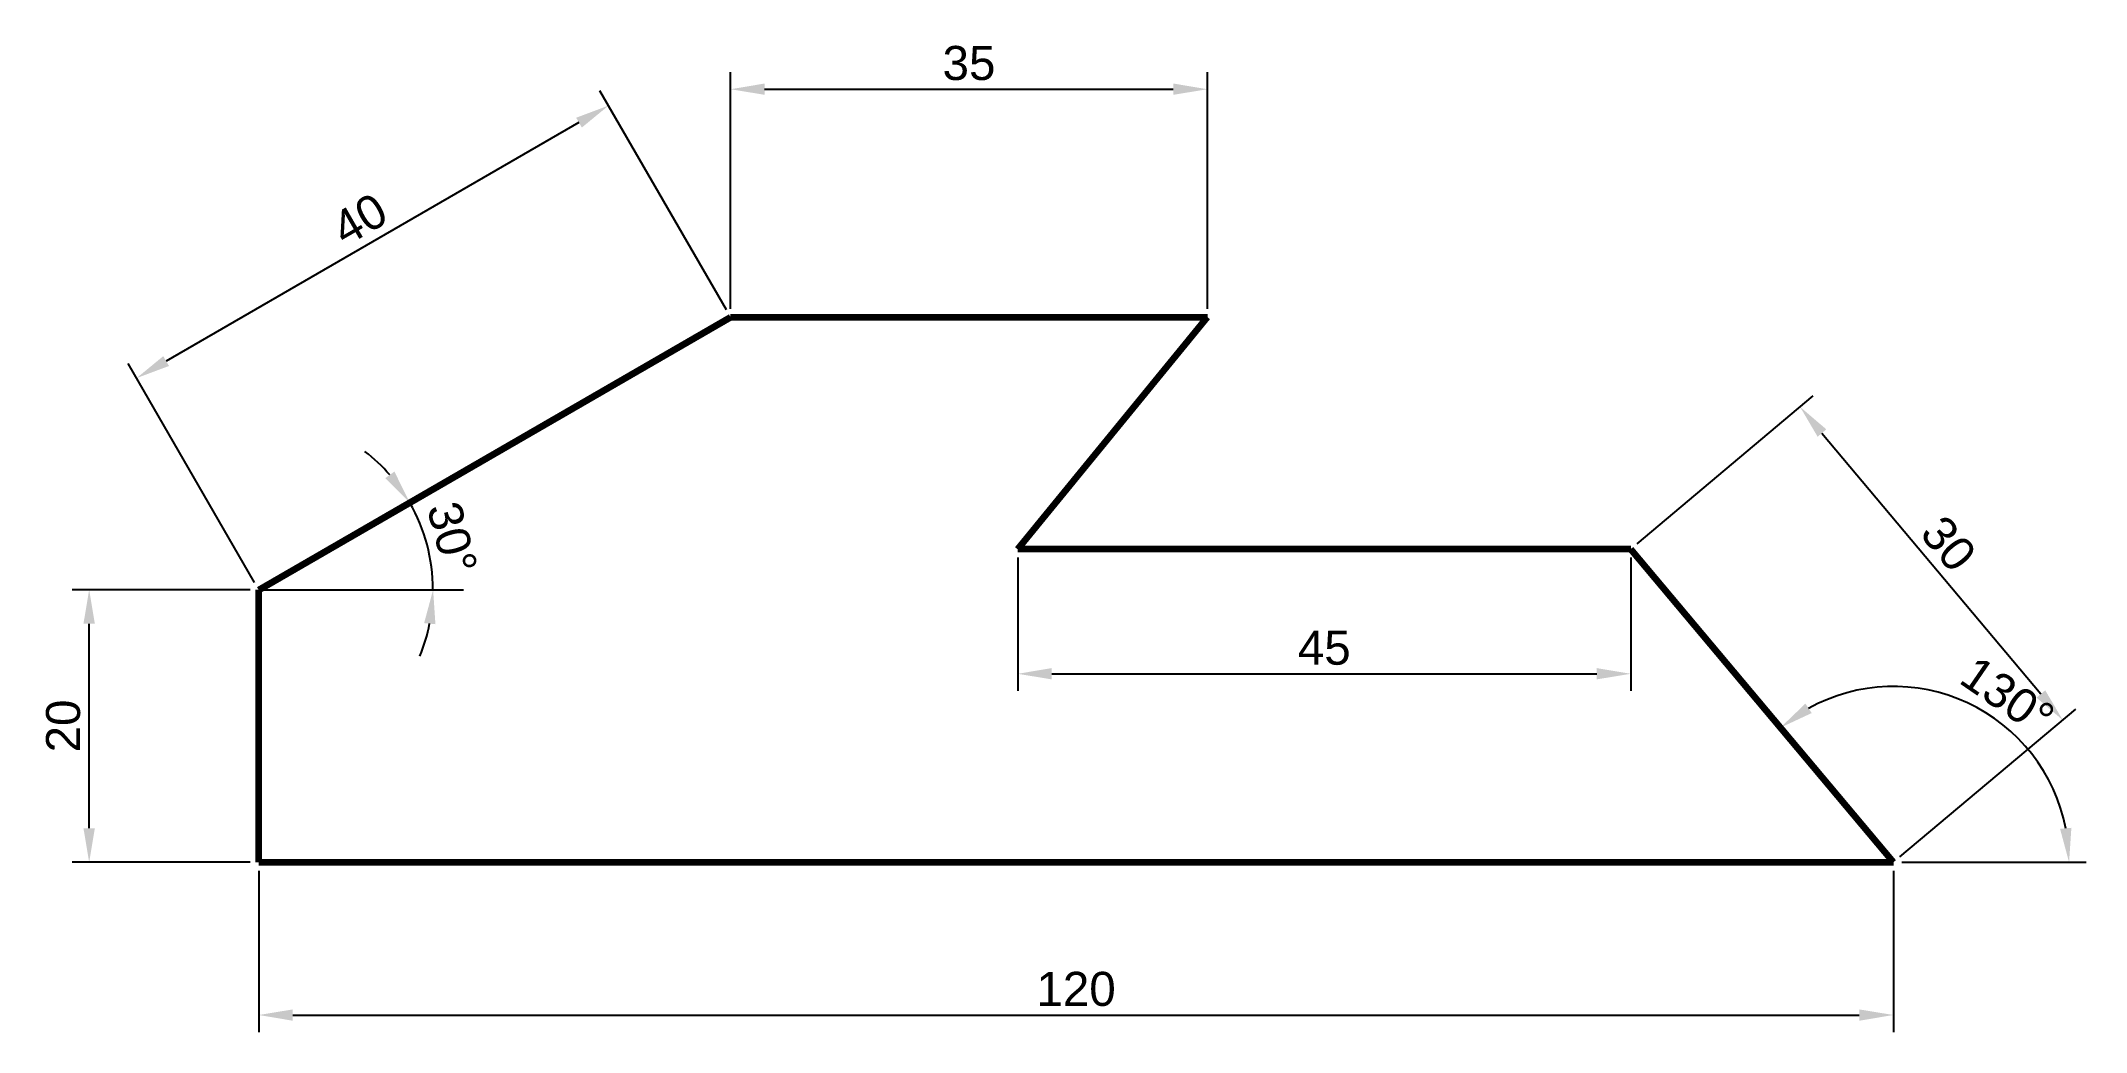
# Model space of a CAD drawing. Header units: millimetres. Extents: x 85 to 235, y 87 to 160.
import ezdxf

# ---------------------------------------------------------------- set-up
doc = ezdxf.new("R2010")
doc.units = ezdxf.units.MM
doc.styles.get("Standard").update_dxf_attribs({"font": 'arial.ttf'})
doc.dimstyles.new('ISO-25', dxfattribs={"dimtxt": 2.5, "dimasz": 2.5, "dimexe": 1.25, "dimexo": 0.625, "dimtad": 1, "dimtxsty": 'Standard', "dimcen": 2.5, "dimadec": 0, "dimazin": 0, "dimtfac": 1, "dimtmove": 0, "dimatfit": 3, "dimfxl": 1, "dimarcsym": 0})

# ---------------------------------------------------------------- blocks, each defined once
blk = doc.blocks.new('*D2')
at = {"color": 0, "lineweight": -2, "transparency": 16777216}
for p, q in [((134.9, 140.4), (125.62, 156.47)), ((124.08, 154.14), (93.77, 136.64)), ((100.26, 120.4), (90.98, 136.47))]:
    blk.add_line(p, q, dxfattribs=at)
at = {"color": 0, "transparency": 16777216}
for points in [[(123.87, 154.5), (124.29, 153.78), (126.25, 155.39)], [(93.56, 137), (93.98, 136.28), (91.6, 135.39)]]:
    blk.add_solid(points, dxfattribs=at)
at = {"layer": 'Defpoints', "color": 0, "transparency": 16777216}
for p in [(135.21, 139.86), (91.6, 135.39), (100.57, 119.86)]:
    blk.add_point(p, dxfattribs=at)
at = {"color": 0, "transparency": 16777216, "insert": (107.97, 147.04), "char_height": 2.5, "attachment_point": 5, "rotation": 30}
blk.add_mtext('40', dxfattribs=at)
blk = doc.blocks.new('*D3')
at = {"color": 0, "lineweight": -2, "transparency": 16777216}
for p, q in [((135.21, 140.48), (135.21, 157.84)), ((170.21, 140.48), (170.21, 157.84)), ((137.71, 156.59), (167.71, 156.59))]:
    blk.add_line(p, q, dxfattribs=at)
at = {"color": 0, "transparency": 16777216}
for points in [[(137.71, 157.01), (137.71, 156.18), (135.21, 156.59)], [(167.71, 157.01), (167.71, 156.18), (170.21, 156.59)]]:
    blk.add_solid(points, dxfattribs=at)
at = {"layer": 'Defpoints', "color": 0, "transparency": 16777216}
for p in [(170.21, 156.59), (135.21, 139.86), (170.21, 139.86)]:
    blk.add_point(p, dxfattribs=at)
at = {"color": 0, "transparency": 16777216, "insert": (152.71, 158.5), "char_height": 2.5, "attachment_point": 5}
blk.add_mtext('35', dxfattribs=at)
blk = doc.blocks.new('*D4')
at = {"color": 0, "lineweight": -2, "transparency": 16777216}
for p, q in [((99.95, 119.86), (86.87, 119.86)), ((88.12, 102.36), (88.12, 117.36)), ((99.95, 99.86), (86.87, 99.86))]:
    blk.add_line(p, q, dxfattribs=at)
at = {"color": 0, "transparency": 16777216}
for points in [[(87.7, 117.36), (88.54, 117.36), (88.12, 119.86)], [(87.7, 102.36), (88.54, 102.36), (88.12, 99.86)]]:
    blk.add_solid(points, dxfattribs=at)
at = {"layer": 'Defpoints', "color": 0, "transparency": 16777216}
for p in [(88.12, 119.86), (100.57, 119.86), (100.57, 99.86)]:
    blk.add_point(p, dxfattribs=at)
at = {"color": 0, "transparency": 16777216, "insert": (86.22, 109.86), "char_height": 2.5, "attachment_point": 5, "rotation": 90}
blk.add_mtext('20', dxfattribs=at)
blk = doc.blocks.new('*D5')
at = {"color": 0, "lineweight": -2, "transparency": 16777216}
for p, q in [((100.57, 99.23), (100.57, 87.4)), ((220.57, 99.23), (220.57, 87.4)), ((103.07, 88.65), (218.07, 88.65))]:
    blk.add_line(p, q, dxfattribs=at)
at = {"color": 0, "transparency": 16777216}
for points in [[(103.07, 89.06), (103.07, 88.23), (100.57, 88.65)], [(218.07, 89.06), (218.07, 88.23), (220.57, 88.65)]]:
    blk.add_solid(points, dxfattribs=at)
at = {"layer": 'Defpoints', "color": 0, "transparency": 16777216}
for p in [(100.57, 99.86), (220.57, 99.86), (220.57, 88.65)]:
    blk.add_point(p, dxfattribs=at)
at = {"color": 0, "transparency": 16777216, "insert": (160.57, 90.55), "char_height": 2.5, "attachment_point": 5}
blk.add_mtext('120', dxfattribs=at)
blk = doc.blocks.new('*D6')
at = {"color": 0, "lineweight": -2, "transparency": 16777216}
for p, q in [((156.29, 122.22), (156.29, 112.44)), ((201.29, 122.22), (201.29, 112.44)), ((158.79, 113.69), (198.79, 113.69))]:
    blk.add_line(p, q, dxfattribs=at)
at = {"color": 0, "transparency": 16777216}
for points in [[(158.79, 114.11), (158.79, 113.28), (156.29, 113.69)], [(198.79, 114.11), (198.79, 113.28), (201.29, 113.69)]]:
    blk.add_solid(points, dxfattribs=at)
at = {"layer": 'Defpoints', "color": 0, "transparency": 16777216}
for p in [(156.29, 122.84), (201.29, 122.84), (201.29, 113.69)]:
    blk.add_point(p, dxfattribs=at)
at = {"color": 0, "transparency": 16777216, "insert": (178.79, 115.59), "char_height": 2.5, "attachment_point": 5}
blk.add_mtext('45', dxfattribs=at)
blk = doc.blocks.new('*D7')
at = {"color": 0, "lineweight": -2, "transparency": 16777216}
for p, q in [((201.77, 123.24), (214.68, 134.08)), ((215.33, 131.36), (231.4, 112.21)), ((221.05, 100.26), (233.96, 111.1))]:
    blk.add_line(p, q, dxfattribs=at)
at = {"color": 0, "transparency": 16777216}
for points in [[(215.65, 131.63), (215.01, 131.09), (213.72, 133.28)], [(231.72, 112.48), (231.08, 111.94), (233.01, 110.29)]]:
    blk.add_solid(points, dxfattribs=at)
at = {"layer": 'Defpoints', "color": 0, "transparency": 16777216}
for p in [(201.29, 122.84), (233.01, 110.29), (220.57, 99.86)]:
    blk.add_point(p, dxfattribs=at)
at = {"color": 0, "transparency": 16777216, "insert": (224.62, 123.24), "char_height": 2.5, "attachment_point": 5, "rotation": 310}
blk.add_mtext('30', dxfattribs=at)
blk = doc.blocks.new('*D8')
at = {"color": 0, "lineweight": -2, "transparency": 16777216}
blk.add_line((221.2, 99.86), (234.72, 99.86), dxfattribs=at)
blk.add_arc((220.57, 99.86), 12.9, 11.1228, 118.8772, dxfattribs=at)
at = {"color": 0, "transparency": 16777216}
for points in [[(214.58, 110.81), (214.11, 111.5), (212.28, 109.74)], [(233.64, 102.39), (232.81, 102.31), (233.47, 99.86)]]:
    blk.add_solid(points, dxfattribs=at)
at = {"layer": 'Defpoints', "color": 0, "transparency": 16777216}
for p in [(201.29, 122.84), (221.32, 112.74), (100.57, 99.86), (220.57, 99.86), (220.57, 99.86)]:
    blk.add_point(p, dxfattribs=at)
at = {"color": 0, "transparency": 16777216, "insert": (228.95, 112.06), "char_height": 2.5, "attachment_point": 5, "rotation": 325.5099}
blk.add_mtext('130°', dxfattribs=at)
blk = doc.blocks.new('*D9')
at = {"color": 0, "lineweight": -2, "transparency": 16777216}
for start, end in [(41.2138, 52.4277), (0, 30), (337.5723, 348.7862)]:
    blk.add_arc((100.57, 119.86), 12.79, start, end, dxfattribs=at)
at = {"color": 0, "transparency": 16777216}
for points in [[(110.53, 128.53), (109.86, 128.05), (111.65, 126.26)], [(112.71, 117.41), (113.54, 117.33), (113.37, 119.86)]]:
    blk.add_solid(points, dxfattribs=at)
at = {"layer": 'Defpoints', "color": 0, "transparency": 16777216}
for p in [(135.21, 139.86), (113.17, 122.08), (100.57, 119.86), (100.57, 119.86), (115.61, 119.86)]:
    blk.add_point(p, dxfattribs=at)
at = {"color": 0, "transparency": 16777216, "insert": (114.77, 123.66), "char_height": 2.5, "attachment_point": 5, "rotation": 285}
blk.add_mtext('30°', dxfattribs=at)

msp = doc.modelspace()

# ---------------------------------------------------------------- linework, layer by layer
at = {"lineweight": 100}
for p, q in [((100.571, 119.86), (135.212, 139.86)), ((135.212, 139.86), (170.212, 139.86)), ((156.288, 122.841), (170.212, 139.86)), ((201.288, 122.841), (156.288, 122.841)), ((220.571, 99.86), (201.288, 122.841)), ((100.571, 99.86), (100.571, 119.86)), ((100.571, 99.86), (220.571, 99.86))]:
    msp.add_line(p, q, dxfattribs=at)
msp.add_line((100.571, 119.86), (115.611, 119.86))

# ---------------------------------------------------------------- dimensions: what is measured, and where the dimension line sits
at = {"color": 240, "true_color": 0xed1f24}
for base, p1, p2, picture, middle in [((170.212, 156.593), (135.212, 139.86), (170.212, 139.86), '*D3', (152.712, 158.496)), ((201.288, 113.693), (156.288, 122.841), (201.288, 122.841), '*D6', (178.788, 115.589)), ((220.571, 88.647), (100.571, 99.86), (220.571, 99.86), '*D5', (160.571, 90.548))]:
    dim = msp.add_linear_dim(base=base, p1=p1, p2=p2, dimstyle='ISO-25', dxfattribs=at)
    dim.commit()
    dim.dimension.update_dxf_attribs({"geometry": picture, "text_midpoint": middle})
dim = msp.add_aligned_dim(p1=(135.212, 139.86), p2=(100.571, 119.86), distance=-17.934, dimstyle='ISO-25', dxfattribs=at)
dim.commit()
dim.dimension.update_dxf_attribs({"geometry": '*D2', "text_midpoint": (107.974, 147.038)})
dim = msp.add_angular_dim_2l(base=(113.171, 122.082), line1=((100.571, 119.86), (135.212, 139.86)), line2=((100.571, 119.86), (115.611, 119.86)), dimstyle='ISO-25', dxfattribs=at)
dim.commit()
dim.dimension.update_dxf_attribs({"geometry": '*D9', "text_midpoint": (114.767, 123.664)})
dim = msp.add_linear_dim(base=(233.006, 110.294), p1=(201.288, 122.841), p2=(220.571, 99.86), angle=310, dimstyle='ISO-25', dxfattribs=at)
dim.commit()
dim.dimension.update_dxf_attribs({"geometry": '*D7', "text_midpoint": (223.165, 122.022), "dimtype": 161})
dim = msp.add_angular_dim_2l(base=(221.321, 112.736), line1=((220.571, 99.86), (201.288, 122.841)), line2=((100.571, 99.86), (220.571, 99.86)), dimstyle='ISO-25', dxfattribs=at)
dim.commit()
dim.dimension.update_dxf_attribs({"geometry": '*D8', "text_midpoint": (227.875, 110.491), "dimtype": 162})
dim = msp.add_linear_dim(base=(88.119, 119.86), p1=(100.571, 99.86), p2=(100.571, 119.86), angle=90, dimstyle='ISO-25', dxfattribs=at)
dim.commit()
dim.dimension.update_dxf_attribs({"geometry": '*D4', "text_midpoint": (86.218, 109.86)})

doc.saveas('drawing.dxf')
